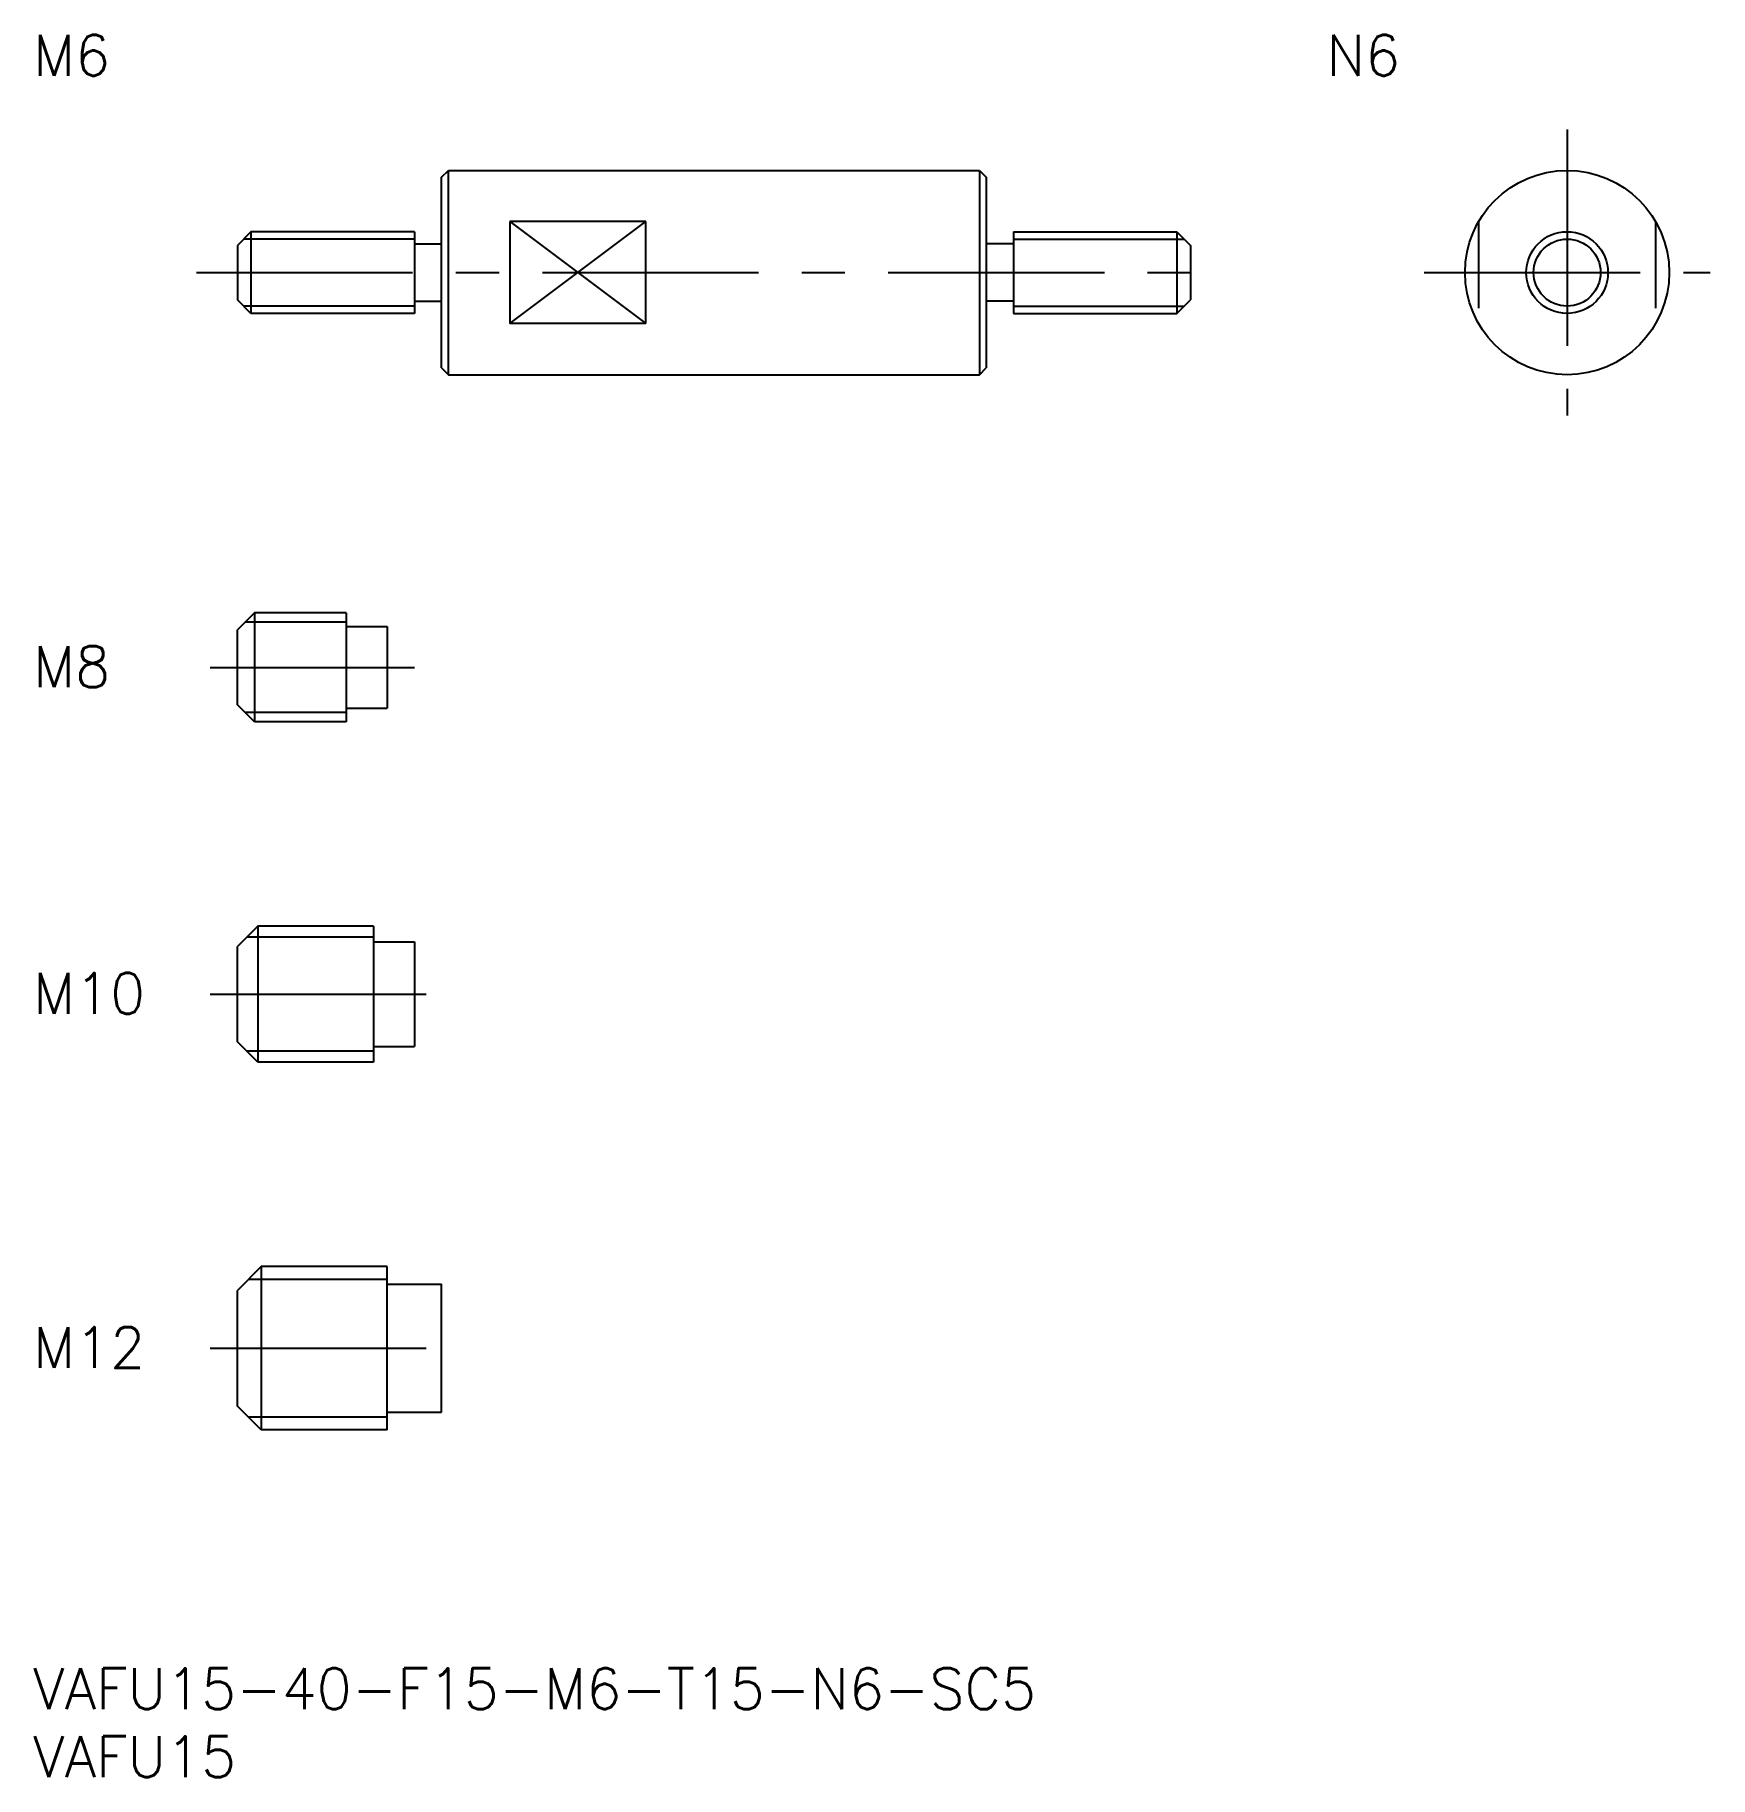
# Model space of a CAD drawing. Extents: x 0 to 123, y -8 to 120.
import ezdxf

# ---------------------------------------------------------------- set-up
doc = ezdxf.new("R2010")
doc.units = 0
doc.header["$LTSCALE"] = 0.5
doc.linetypes.add('CENTER', pattern=[50.8, 31.75, -6.35, 6.35, -6.35])
doc.linetypes.add('DASHED', pattern=[19.05, 12.7, -6.35])
for name, color, linetype in [('MSM_CENTER', 1, 'CENTER'), ('MSM_CONTINUOUS', 7, 'CONTINUOUS'), ('MSM_DASHED', 4, 'DASHED'), ('MSM_NARROW', 5, 'CONTINUOUS'), ('MSM_PART_NUMBER', 7, 'CONTINUOUS')]:
    doc.layers.add(name, color=color, linetype=linetype)
doc.styles.get("Standard").update_dxf_attribs({"font": 'txt.shx', "height": 1, "bigfont": 'bigfont.shx'})

# ---------------------------------------------------------------- blocks, each defined once
blk = doc.blocks.new('*U12')
at = {"layer": 'MSM_PART_NUMBER'}
blk.add_text('VAFU15-40-F15-M6-T15-N6-SC5', height=3, dxfattribs=at).set_placement((0, -3))
blk = doc.blocks.new('*U13')
at = {"layer": 'MSM_PART_NUMBER'}
blk.add_text('VAFU15', height=3, dxfattribs=at).set_placement((0, -8))
blk = doc.blocks.new('*U14')
at = {"layer": 'MSM_PART_NUMBER'}
blk.add_text('M12', height=3, dxfattribs=at).set_placement((0, 22.06))
blk = doc.blocks.new('*U15')
at = {"layer": 'MSM_PART_NUMBER'}
blk.add_text('M10', height=3, dxfattribs=at).set_placement((0, 48.06))
blk = doc.blocks.new('*U16')
at = {"layer": 'MSM_PART_NUMBER'}
blk.add_text('M8', height=3, dxfattribs=at).set_placement((0, 72.06))
blk = doc.blocks.new('*U17')
at = {"layer": 'MSM_PART_NUMBER'}
blk.add_text('M6', height=3, dxfattribs=at).set_placement((0, 116.96))
blk = doc.blocks.new('*U18')
at = {"layer": 'MSM_PART_NUMBER'}
blk.add_text('N6', height=3, dxfattribs=at).set_placement((95, 116.96))

msp = doc.modelspace()

# ---------------------------------------------------------------- linework, layer by layer
at = {"layer": 'MSM_CENTER'}
for p, q in [((112.66, 113), (112.66, 92)), ((12, 102.5), (88, 102.5)), ((102.16, 102.5), (123.16, 102.5)), ((13, 73.5), (28, 73.5)), ((13, 49.5), (30, 49.5)), ((13, 23.5), (32, 23.5))]:
    msp.add_line(p, q, dxfattribs=at)
at = {"layer": 'MSM_CONTINUOUS'}
for p, q in [((30, 109.5), (30.5, 110)), ((30, 95.5), (30, 109.5)), ((30.5, 110), (69.5, 110)), ((30.5, 95), (30.5, 110)), ((69.5, 110), (69.5, 95)), ((69.5, 110), (70, 109.5)), ((70, 109.5), (70, 95.5)), ((45, 106.24), (35, 106.24)), ((35, 106.24), (35, 98.76)), ((45, 98.76), (45, 106.24)), ((16, 105.5), (15, 104.5)), ((28, 105.5), (16, 105.5)), ((16, 105.5), (16, 99.5)), ((28, 105.5), (28, 99.5)), ((72, 105.5), (84, 105.5)), ((72, 105.5), (72, 99.5)), ((84, 105.5), (85, 104.5)), ((84, 105.5), (84, 99.5)), ((15, 104.5), (15, 100.5)), ((28, 104.6), (30, 104.6)), ((72, 104.6), (70, 104.6)), ((85, 104.5), (85, 100.5)), ((16, 99.5), (15, 100.5)), ((28, 100.4), (30, 100.4)), ((72, 100.4), (70, 100.4)), ((84, 99.5), (85, 100.5)), ((28, 99.5), (16, 99.5)), ((45, 98.76), (35, 98.76)), ((72, 99.5), (84, 99.5)), ((30, 95.5), (30.5, 95)), ((30.5, 95), (69.5, 95)), ((69.5, 95), (70, 95.5)), ((16.25, 77.5), (15, 76.25)), ((23, 77.5), (16.25, 77.5)), ((16.25, 77.5), (16.25, 69.5)), ((23, 77.5), (23, 69.5)), ((15, 70.75), (15, 76.25)), ((23, 76.5), (26, 76.5)), ((26, 76.5), (26, 70.5)), ((16.25, 69.5), (15, 70.75)), ((23, 70.5), (26, 70.5)), ((23, 69.5), (16.25, 69.5)), ((16.5, 54.5), (15, 53)), ((25, 54.5), (16.5, 54.5)), ((16.5, 54.5), (16.5, 44.5)), ((25, 54.5), (25, 44.5)), ((15, 46), (15, 53)), ((25, 53.35), (28, 53.35)), ((28, 53.35), (28, 45.65)), ((16.5, 44.5), (15, 46)), ((25, 45.65), (28, 45.65)), ((25, 44.5), (16.5, 44.5)), ((16.75, 29.5), (15, 27.75)), ((26, 29.5), (16.75, 29.5)), ((16.75, 29.5), (16.75, 17.5)), ((26, 17.5), (26, 29.5)), ((26, 28.2), (30, 28.2)), ((30, 18.8), (30, 28.2)), ((15, 19.25), (15, 27.75)), ((16.75, 17.5), (15, 19.25)), ((26, 18.8), (30, 18.8)), ((26, 17.5), (16.75, 17.5))]:
    msp.add_line(p, q, dxfattribs=at)
for radius in [7.5, 3]:
    msp.add_circle((112.66, 102.5), radius, dxfattribs=at)
at = {"layer": 'MSM_DASHED'}
for p, q in [((106.16, 106.24), (106.16, 98.76)), ((119.16, 106.24), (119.16, 98.76))]:
    msp.add_line(p, q, dxfattribs=at)
at = {"layer": 'MSM_NARROW'}
for p, q in [((35, 98.76), (45, 106.24)), ((35, 106.24), (45, 98.76)), ((28, 104.96), (15.46, 104.96)), ((72, 104.96), (84.54, 104.96)), ((28, 100.04), (15.46, 100.04)), ((72, 100.04), (84.54, 100.04)), ((23, 76.82), (15.57, 76.82)), ((23, 70.18), (15.57, 70.18)), ((25, 53.69), (15.69, 53.69)), ((25, 45.31), (15.69, 45.31)), ((26, 28.55), (15.8, 28.55)), ((26, 18.45), (15.8, 18.45))]:
    msp.add_line(p, q, dxfattribs=at)
msp.add_circle((112.66, 102.5), 2.46, dxfattribs=at)

# ---------------------------------------------------------------- block references
at = {"layer": 'MSM_CONTINUOUS'}
for name in ['*U17', '*U18', '*U16', '*U15', '*U14', '*U12', '*U13']:
    msp.add_blockref(name, (0, 0), dxfattribs=at)

doc.saveas('drawing.dxf')
